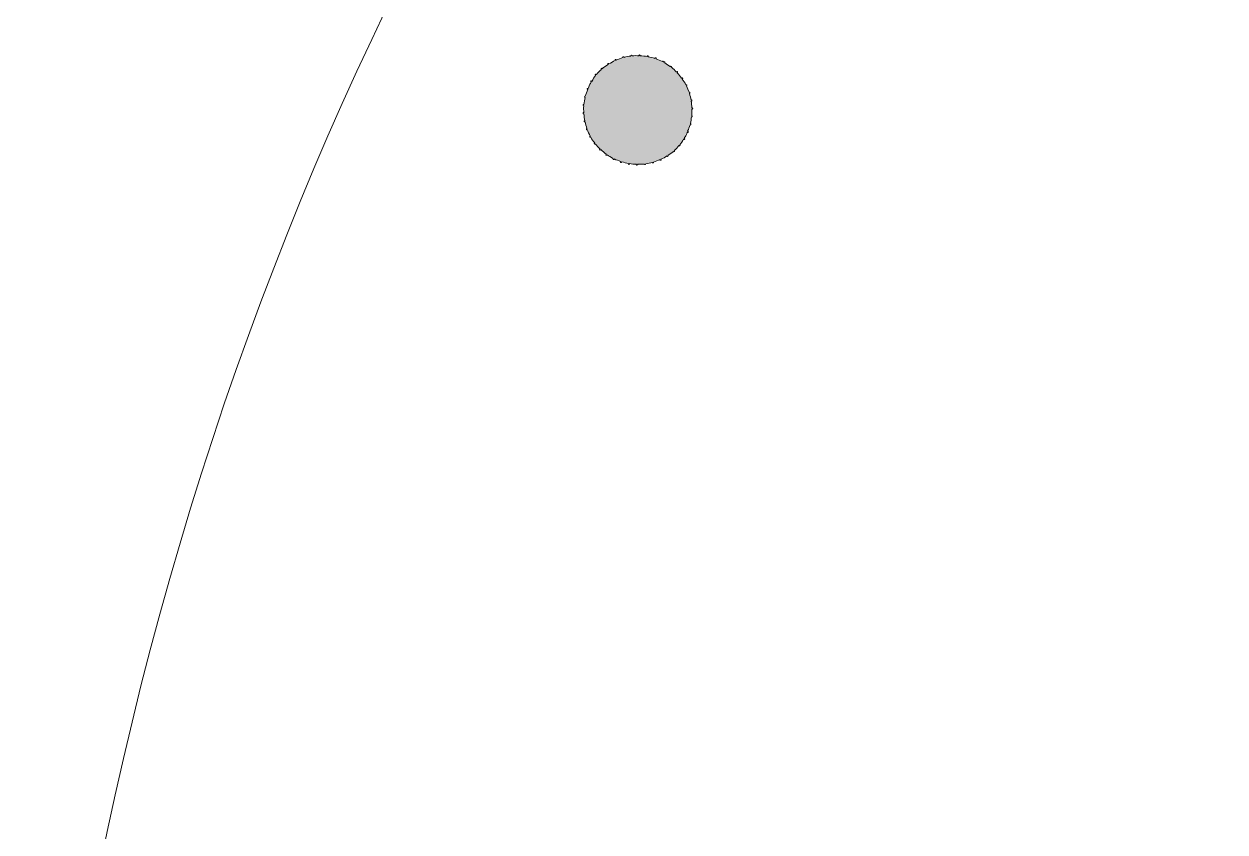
# Model space of a CAD drawing. Header units: millimetres. Extents: x -75 to 75, y -97 to 97.
# Drawn here: x -75.3 to -37.65, y 25.34 to 50.68 of the extents above; entities that cross this region are included whole.
import ezdxf

# ---------------------------------------------------------------- set-up
doc = ezdxf.new("R2010")
doc.units = ezdxf.units.MM
doc.header["$MEASUREMENT"] = 0
doc.layers.add('Layer 1', color=7, linetype='Continuous', lineweight=0)

# ---------------------------------------------------------------- blocks, each defined once
blk = doc.blocks.new('Block_1')
at = {"layer": 'Layer 1', "true_color": 0x000000, "transparency": 33554687}
h = blk.add_hatch(color=18, dxfattribs=at)
h.dxf.hatch_style = 2
edge = h.paths.add_edge_path()
edge.add_spline(control_points=[(-54.335, 48.035), (-54.335, 48.046), (-54.345, 48.056), (-54.357, 48.055), (-54.361, 48.055), (-54.36, 48.051), (-54.363, 48.049), (-54.366, 48.123), (-54.373, 48.195), (-54.385, 48.267), (-54.381, 48.266), (-54.381, 48.262), (-54.378, 48.262), (-54.366, 48.264), (-54.358, 48.274), (-54.36, 48.286), (-54.361, 48.298), (-54.372, 48.305), (-54.384, 48.303), (-54.388, 48.303), (-54.387, 48.297), (-54.39, 48.295), (-54.403, 48.366), (-54.416, 48.438), (-54.438, 48.507), (-54.437, 48.507), (-54.436, 48.505), (-54.435, 48.506), (-54.424, 48.509), (-54.418, 48.521), (-54.422, 48.532), (-54.426, 48.543), (-54.438, 48.549), (-54.449, 48.545), (-54.451, 48.544), (-54.45, 48.542), (-54.451, 48.54), (-54.474, 48.608), (-54.501, 48.675), (-54.532, 48.739), (-54.531, 48.74), (-54.531, 48.738), (-54.529, 48.738), (-54.519, 48.743), (-54.514, 48.756), (-54.519, 48.767), (-54.524, 48.777), (-54.537, 48.782), (-54.547, 48.777), (-54.547, 48.776), (-54.547, 48.776), (-54.547, 48.776), (-54.58, 48.84), (-54.623, 48.898), (-54.664, 48.957), (-54.662, 48.958), (-54.659, 48.954), (-54.657, 48.956), (-54.647, 48.962), (-54.645, 48.975), (-54.652, 48.985), (-54.659, 48.995), (-54.672, 48.997), (-54.682, 48.99), (-54.683, 48.989), (-54.681, 48.986), (-54.683, 48.985), (-54.725, 49.044), (-54.774, 49.099), (-54.825, 49.153), (-54.822, 49.154), (-54.818, 49.15), (-54.816, 49.153), (-54.807, 49.161), (-54.806, 49.174), (-54.814, 49.183), (-54.822, 49.192), (-54.835, 49.192), (-54.844, 49.184), (-54.847, 49.181), (-54.844, 49.177), (-54.844, 49.173), (-54.896, 49.226), (-54.947, 49.277), (-55.006, 49.324), (-55.005, 49.325), (-55.003, 49.323), (-55.002, 49.324), (-54.995, 49.333), (-54.997, 49.347), (-55.006, 49.354), (-55.016, 49.361), (-55.029, 49.359), (-55.036, 49.35), (-55.038, 49.348), (-55.034, 49.346), (-55.035, 49.343), (-55.092, 49.387), (-55.151, 49.429), (-55.215, 49.466), (-55.214, 49.467), (-55.213, 49.466), (-55.212, 49.467), (-55.206, 49.477), (-55.21, 49.49), (-55.22, 49.496), (-55.23, 49.502), (-55.243, 49.499), (-55.249, 49.489), (-55.243, 49.499), (-55.247, 49.512), (-55.258, 49.517), (-55.268, 49.522), (-55.281, 49.518), (-55.287, 49.507), (-55.287, 49.506), (-55.286, 49.506), (-55.286, 49.505), (-55.351, 49.538), (-55.419, 49.564), (-55.487, 49.589), (-55.485, 49.591), (-55.482, 49.589), (-55.481, 49.592), (-55.477, 49.602), (-55.483, 49.615), (-55.494, 49.619), (-55.505, 49.623), (-55.517, 49.617), (-55.521, 49.606), (-55.522, 49.605), (-55.52, 49.604), (-55.52, 49.603), (-55.591, 49.627), (-55.663, 49.642), (-55.735, 49.656), (-55.732, 49.658), (-55.727, 49.658), (-55.726, 49.662), (-55.723, 49.674), (-55.731, 49.685), (-55.743, 49.687), (-55.754, 49.688), (-55.766, 49.68), (-55.768, 49.669), (-55.769, 49.665), (-55.763, 49.664), (-55.762, 49.661), (-55.836, 49.674), (-55.909, 49.684), (-55.984, 49.687), (-55.983, 49.689), (-55.979, 49.689), (-55.979, 49.692), (-55.978, 49.703), (-55.988, 49.713), (-56, 49.714), (-56.011, 49.714), (-56.021, 49.705), (-56.022, 49.693), (-56.022, 49.69), (-56.017, 49.69), (-56.016, 49.687), (-56.089, 49.689), (-56.163, 49.693), (-56.235, 49.686), (-56.235, 49.686), (-56.235, 49.686), (-56.235, 49.686), (-56.236, 49.698), (-56.246, 49.706), (-56.258, 49.704), (-56.27, 49.702), (-56.279, 49.691), (-56.277, 49.68), (-56.277, 49.678), (-56.275, 49.679), (-56.275, 49.678), (-56.347, 49.669), (-56.419, 49.654), (-56.489, 49.635), (-56.489, 49.637), (-56.487, 49.637), (-56.487, 49.639), (-56.49, 49.65), (-56.502, 49.657), (-56.513, 49.654), (-56.525, 49.651), (-56.532, 49.639), (-56.529, 49.628), (-56.529, 49.628), (-56.528, 49.628), (-56.528, 49.628), (-56.599, 49.608), (-56.667, 49.578), (-56.735, 49.549), (-56.734, 49.552), (-56.73, 49.554), (-56.732, 49.557), (-56.736, 49.567), (-56.748, 49.572), (-56.759, 49.567), (-56.77, 49.562), (-56.775, 49.549), (-56.771, 49.538), (-56.77, 49.536), (-56.767, 49.538), (-56.765, 49.537), (-56.834, 49.506), (-56.899, 49.47), (-56.963, 49.43), (-56.963, 49.433), (-56.96, 49.435), (-56.961, 49.438), (-56.967, 49.448), (-56.981, 49.451), (-56.991, 49.445), (-57.001, 49.438), (-57.005, 49.426), (-56.999, 49.416), (-56.996, 49.412), (-56.992, 49.415), (-56.989, 49.413), (-57.052, 49.372), (-57.115, 49.331), (-57.173, 49.281), (-57.173, 49.283), (-57.171, 49.285), (-57.172, 49.287), (-57.18, 49.296), (-57.193, 49.297), (-57.202, 49.288), (-57.211, 49.28), (-57.212, 49.267), (-57.205, 49.258), (-57.202, 49.256), (-57.199, 49.259), (-57.196, 49.258), (-57.252, 49.208), (-57.306, 49.155), (-57.355, 49.097), (-57.356, 49.099), (-57.353, 49.102), (-57.355, 49.104), (-57.364, 49.112), (-57.378, 49.111), (-57.386, 49.102), (-57.393, 49.093), (-57.392, 49.079), (-57.383, 49.072), (-57.382, 49.071), (-57.381, 49.073), (-57.38, 49.072), (-57.426, 49.015), (-57.462, 48.948), (-57.501, 48.883), (-57.503, 48.887), (-57.501, 48.892), (-57.504, 48.894), (-57.514, 48.9), (-57.527, 48.897), (-57.533, 48.886), (-57.539, 48.876), (-57.535, 48.862), (-57.525, 48.856), (-57.522, 48.855), (-57.52, 48.859), (-57.517, 48.858), (-57.535, 48.828), (-57.557, 48.803), (-57.573, 48.772), (-57.592, 48.733), (-57.601, 48.694), (-57.617, 48.655), (-57.619, 48.657), (-57.617, 48.662), (-57.62, 48.663), (-57.631, 48.667), (-57.644, 48.662), (-57.649, 48.651), (-57.654, 48.64), (-57.649, 48.628), (-57.638, 48.623), (-57.634, 48.622), (-57.632, 48.627), (-57.628, 48.627), (-57.656, 48.557), (-57.685, 48.488), (-57.703, 48.416), (-57.704, 48.416), (-57.703, 48.417), (-57.704, 48.418), (-57.715, 48.42), (-57.726, 48.413), (-57.729, 48.401), (-57.732, 48.39), (-57.725, 48.378), (-57.713, 48.375), (-57.711, 48.375), (-57.711, 48.378), (-57.709, 48.378), (-57.726, 48.305), (-57.739, 48.233), (-57.746, 48.16), (-57.748, 48.16), (-57.747, 48.162), (-57.749, 48.163), (-57.76, 48.164), (-57.771, 48.155), (-57.772, 48.143), (-57.774, 48.131), (-57.765, 48.121), (-57.754, 48.12), (-57.753, 48.12), (-57.753, 48.12), (-57.753, 48.12), (-57.759, 48.046), (-57.754, 47.972), (-57.75, 47.899), (-57.753, 47.9), (-57.753, 47.905), (-57.757, 47.904), (-57.768, 47.904), (-57.777, 47.894), (-57.776, 47.881), (-57.775, 47.87), (-57.765, 47.861), (-57.754, 47.861), (-57.751, 47.862), (-57.751, 47.865), (-57.749, 47.867), (-57.744, 47.791), (-57.733, 47.718), (-57.719, 47.644), (-57.722, 47.645), (-57.722, 47.65), (-57.726, 47.649), (-57.737, 47.646), (-57.745, 47.635), (-57.743, 47.623), (-57.741, 47.611), (-57.73, 47.604), (-57.718, 47.607), (-57.714, 47.608), (-57.715, 47.613), (-57.712, 47.616), (-57.696, 47.543), (-57.679, 47.47), (-57.654, 47.4), (-57.656, 47.4), (-57.656, 47.402), (-57.658, 47.402), (-57.669, 47.398), (-57.674, 47.385), (-57.67, 47.374), (-57.666, 47.363), (-57.654, 47.357), (-57.643, 47.362), (-57.64, 47.363), (-57.642, 47.366), (-57.64, 47.368), (-57.614, 47.299), (-57.587, 47.232), (-57.553, 47.167), (-57.553, 47.167), (-57.554, 47.168), (-57.555, 47.168), (-57.565, 47.162), (-57.569, 47.149), (-57.564, 47.138), (-57.558, 47.128), (-57.544, 47.125), (-57.534, 47.131), (-57.534, 47.131), (-57.534, 47.132), (-57.534, 47.132), (-57.498, 47.069), (-57.454, 47.011), (-57.41, 46.953), (-57.412, 46.952), (-57.415, 46.955), (-57.417, 46.954), (-57.426, 46.947), (-57.428, 46.933), (-57.421, 46.924), (-57.413, 46.914), (-57.4, 46.913), (-57.391, 46.92), (-57.389, 46.921), (-57.391, 46.923), (-57.39, 46.924), (-57.345, 46.867), (-57.293, 46.814), (-57.239, 46.762), (-57.243, 46.761), (-57.247, 46.765), (-57.25, 46.762), (-57.258, 46.754), (-57.258, 46.739), (-57.249, 46.732), (-57.24, 46.724), (-57.227, 46.725), (-57.219, 46.733), (-57.216, 46.736), (-57.22, 46.739), (-57.219, 46.743), (-57.165, 46.693), (-57.11, 46.644), (-57.049, 46.601), (-57.051, 46.6), (-57.053, 46.602), (-57.054, 46.6), (-57.061, 46.591), (-57.059, 46.577), (-57.049, 46.571), (-57.039, 46.564), (-57.026, 46.566), (-57.019, 46.576), (-57.018, 46.578), (-57.021, 46.58), (-57.021, 46.583), (-56.961, 46.542), (-56.902, 46.501), (-56.836, 46.468), (-56.836, 46.467), (-56.837, 46.468), (-56.837, 46.467), (-56.843, 46.457), (-56.839, 46.444), (-56.829, 46.438), (-56.818, 46.433), (-56.805, 46.438), (-56.8, 46.448), (-56.799, 46.449), (-56.8, 46.449), (-56.8, 46.45), (-56.733, 46.418), (-56.664, 46.396), (-56.596, 46.373), (-56.598, 46.371), (-56.602, 46.372), (-56.603, 46.369), (-56.607, 46.358), (-56.601, 46.346), (-56.589, 46.343), (-56.578, 46.339), (-56.566, 46.345), (-56.563, 46.356), (-56.562, 46.359), (-56.565, 46.36), (-56.565, 46.362), (-56.493, 46.339), (-56.421, 46.324), (-56.348, 46.311), (-56.351, 46.308), (-56.356, 46.31), (-56.357, 46.305), (-56.359, 46.294), (-56.351, 46.283), (-56.34, 46.28), (-56.328, 46.277), (-56.317, 46.287), (-56.315, 46.298), (-56.315, 46.302), (-56.32, 46.303), (-56.322, 46.307), (-56.248, 46.295), (-56.175, 46.285), (-56.101, 46.283), (-56.102, 46.281), (-56.105, 46.282), (-56.105, 46.28), (-56.105, 46.268), (-56.096, 46.259), (-56.084, 46.258), (-56.072, 46.258), (-56.062, 46.268), (-56.062, 46.279), (-56.062, 46.282), (-56.066, 46.282), (-56.067, 46.284), (-55.994, 46.283), (-55.922, 46.282), (-55.851, 46.29), (-55.851, 46.29), (-55.851, 46.29), (-55.851, 46.29), (-55.85, 46.278), (-55.839, 46.269), (-55.827, 46.271), (-55.816, 46.273), (-55.808, 46.284), (-55.809, 46.296), (-55.809, 46.296), (-55.81, 46.296), (-55.81, 46.296), (-55.739, 46.306), (-55.67, 46.324), (-55.601, 46.343), (-55.601, 46.341), (-55.604, 46.341), (-55.603, 46.339), (-55.6, 46.327), (-55.588, 46.321), (-55.577, 46.324), (-55.566, 46.327), (-55.559, 46.339), (-55.563, 46.35), (-55.563, 46.351), (-55.565, 46.35), (-55.565, 46.351), (-55.495, 46.372), (-55.428, 46.4), (-55.361, 46.43), (-55.362, 46.426), (-55.366, 46.424), (-55.365, 46.42), (-55.36, 46.409), (-55.348, 46.405), (-55.337, 46.41), (-55.326, 46.415), (-55.322, 46.428), (-55.327, 46.438), (-55.329, 46.441), (-55.332, 46.439), (-55.335, 46.441), (-55.268, 46.472), (-55.204, 46.505), (-55.142, 46.545), (-55.142, 46.542), (-55.145, 46.54), (-55.144, 46.538), (-55.137, 46.529), (-55.124, 46.526), (-55.114, 46.532), (-55.104, 46.538), (-55.101, 46.551), (-55.108, 46.56), (-55.11, 46.563), (-55.114, 46.561), (-55.117, 46.562), (-55.057, 46.602), (-54.996, 46.639), (-54.941, 46.686), (-54.941, 46.686), (-54.942, 46.686), (-54.941, 46.685), (-54.934, 46.676), (-54.92, 46.676), (-54.912, 46.684), (-54.904, 46.692), (-54.903, 46.705), (-54.911, 46.714), (-54.912, 46.715), (-54.914, 46.713), (-54.915, 46.714), (-54.862, 46.761), (-54.813, 46.813), (-54.767, 46.867), (-54.765, 46.866), (-54.767, 46.864), (-54.766, 46.863), (-54.757, 46.855), (-54.744, 46.856), (-54.736, 46.865), (-54.728, 46.873), (-54.73, 46.886), (-54.739, 46.894), (-54.739, 46.894), (-54.74, 46.893), (-54.741, 46.894), (-54.696, 46.949), (-54.659, 47.011), (-54.621, 47.073), (-54.619, 47.07), (-54.621, 47.065), (-54.618, 47.063), (-54.608, 47.056), (-54.595, 47.059), (-54.59, 47.07), (-54.584, 47.08), (-54.587, 47.093), (-54.597, 47.099), (-54.6, 47.101), (-54.603, 47.097), (-54.606, 47.097), (-54.585, 47.132), (-54.56, 47.162), (-54.541, 47.198), (-54.526, 47.228), (-54.519, 47.26), (-54.506, 47.29), (-54.504, 47.288), (-54.506, 47.285), (-54.504, 47.284), (-54.493, 47.28), (-54.481, 47.284), (-54.476, 47.295), (-54.471, 47.306), (-54.476, 47.318), (-54.487, 47.323), (-54.49, 47.324), (-54.492, 47.32), (-54.495, 47.32), (-54.467, 47.387), (-54.437, 47.453), (-54.418, 47.522), (-54.408, 47.52), (-54.398, 47.525), (-54.396, 47.535), (-54.394, 47.546), (-54.401, 47.557), (-54.411, 47.56), (-54.394, 47.629), (-54.383, 47.698), (-54.374, 47.767), (-54.374, 47.767), (-54.374, 47.766), (-54.373, 47.766), (-54.361, 47.764), (-54.351, 47.772), (-54.349, 47.783), (-54.347, 47.795), (-54.355, 47.805), (-54.367, 47.807), (-54.367, 47.807), (-54.367, 47.807), (-54.367, 47.807), (-54.36, 47.878), (-54.361, 47.949), (-54.363, 48.021), (-54.359, 48.019), (-54.359, 48.014), (-54.355, 48.014), (-54.343, 48.014), (-54.334, 48.023), (-54.335, 48.035)], knot_values=[0, 0, 0, 0, 1, 1, 1, 2, 2, 2, 3, 3, 3, 4, 4, 4, 5, 5, 5, 6, 6, 6, 7, 7, 7, 8, 8, 8, 9, 9, 9, 10, 10, 10, 11, 11, 11, 12, 12, 12, 13, 13, 13, 14, 14, 14, 15, 15, 15, 16, 16, 16, 17, 17, 17, 18, 18, 18, 19, 19, 19, 20, 20, 20, 21, 21, 21, 22, 22, 22, 23, 23, 23, 24, 24, 24, 25, 25, 25, 26, 26, 26, 27, 27, 27, 28, 28, 28, 29, 29, 29, 30, 30, 30, 31, 31, 31, 32, 32, 32, 33, 33, 33, 34, 34, 34, 35, 35, 35, 36, 36, 36, 37, 37, 37, 38, 38, 38, 39, 39, 39, 40, 40, 40, 41, 41, 41, 42, 42, 42, 43, 43, 43, 44, 44, 44, 45, 45, 45, 46, 46, 46, 47, 47, 47, 48, 48, 48, 49, 49, 49, 50, 50, 50, 51, 51, 51, 52, 52, 52, 53, 53, 53, 54, 54, 54, 55, 55, 55, 56, 56, 56, 57, 57, 57, 58, 58, 58, 59, 59, 59, 60, 60, 60, 61, 61, 61, 62, 62, 62, 63, 63, 63, 64, 64, 64, 65, 65, 65, 66, 66, 66, 67, 67, 67, 68, 68, 68, 69, 69, 69, 70, 70, 70, 71, 71, 71, 72, 72, 72, 73, 73, 73, 74, 74, 74, 75, 75, 75, 76, 76, 76, 77, 77, 77, 78, 78, 78, 79, 79, 79, 80, 80, 80, 81, 81, 81, 82, 82, 82, 83, 83, 83, 84, 84, 84, 85, 85, 85, 86, 86, 86, 87, 87, 87, 88, 88, 88, 89, 89, 89, 90, 90, 90, 91, 91, 91, 92, 92, 92, 93, 93, 93, 94, 94, 94, 95, 95, 95, 96, 96, 96, 97, 97, 97, 98, 98, 98, 99, 99, 99, 100, 100, 100, 101, 101, 101, 102, 102, 102, 103, 103, 103, 104, 104, 104, 105, 105, 105, 106, 106, 106, 107, 107, 107, 108, 108, 108, 109, 109, 109, 110, 110, 110, 111, 111, 111, 112, 112, 112, 113, 113, 113, 114, 114, 114, 115, 115, 115, 116, 116, 116, 117, 117, 117, 118, 118, 118, 119, 119, 119, 120, 120, 120, 121, 121, 121, 122, 122, 122, 123, 123, 123, 124, 124, 124, 125, 125, 125, 126, 126, 126, 127, 127, 127, 128, 128, 128, 129, 129, 129, 130, 130, 130, 131, 131, 131, 132, 132, 132, 133, 133, 133, 134, 134, 134, 135, 135, 135, 136, 136, 136, 137, 137, 137, 138, 138, 138, 139, 139, 139, 140, 140, 140, 141, 141, 141, 142, 142, 142, 143, 143, 143, 144, 144, 144, 145, 145, 145, 146, 146, 146, 147, 147, 147, 148, 148, 148, 149, 149, 149, 150, 150, 150, 151, 151, 151, 152, 152, 152, 153, 153, 153, 154, 154, 154, 155, 155, 155, 156, 156, 156, 157, 157, 157, 158, 158, 158, 159, 159, 159, 160, 160, 160, 161, 161, 161, 162, 162, 162, 163, 163, 163, 164, 164, 164, 165, 165, 165, 166, 166, 166, 167, 167, 167, 168, 168, 168, 169, 169, 169, 170, 170, 170, 171, 171, 171, 172, 172, 172, 173, 173, 173, 174, 174, 174, 175, 175, 175, 176, 176, 176, 177, 177, 177, 178, 178, 178, 179, 179, 179, 180, 180, 180, 181, 181, 181, 182, 182, 182, 183, 183, 183, 184, 184, 184, 185, 185, 185, 186, 186, 186, 187, 187, 187, 188, 188, 188, 189, 189, 189, 190, 190, 190, 191, 191, 191, 192, 192, 192, 193, 193, 193, 194, 194, 194, 195, 195, 195, 196, 196, 196, 197, 197, 197, 198, 198, 198, 199, 199, 199, 200, 200, 200, 201, 201, 201, 202, 202, 202, 203, 203, 203, 204, 204, 204, 205, 205, 205, 206, 206, 206, 207, 207, 207, 208, 208, 208, 209, 209, 209, 210, 210, 210, 211, 211, 211, 212, 212, 212, 212], degree=3, periodic=0)
at = {"layer": 'Layer 1'}
blk.add_open_spline([(-54.335, 48.035), (-54.335, 48.046), (-54.345, 48.056), (-54.357, 48.055), (-54.361, 48.055), (-54.36, 48.051), (-54.363, 48.049), (-54.366, 48.123), (-54.373, 48.195), (-54.385, 48.267), (-54.381, 48.266), (-54.381, 48.262), (-54.378, 48.262), (-54.366, 48.264), (-54.358, 48.274), (-54.36, 48.286), (-54.361, 48.298), (-54.372, 48.305), (-54.384, 48.303), (-54.388, 48.303), (-54.387, 48.297), (-54.39, 48.295), (-54.403, 48.366), (-54.416, 48.438), (-54.438, 48.507), (-54.437, 48.507), (-54.436, 48.505), (-54.435, 48.506), (-54.424, 48.509), (-54.418, 48.521), (-54.422, 48.532), (-54.426, 48.543), (-54.438, 48.549), (-54.449, 48.545), (-54.451, 48.544), (-54.45, 48.542), (-54.451, 48.54), (-54.474, 48.608), (-54.501, 48.675), (-54.532, 48.739), (-54.531, 48.74), (-54.531, 48.738), (-54.529, 48.738), (-54.519, 48.743), (-54.514, 48.756), (-54.519, 48.767), (-54.524, 48.777), (-54.537, 48.782), (-54.547, 48.777), (-54.547, 48.776), (-54.547, 48.776), (-54.547, 48.776), (-54.58, 48.84), (-54.623, 48.898), (-54.664, 48.957), (-54.662, 48.958), (-54.659, 48.954), (-54.657, 48.956), (-54.647, 48.962), (-54.645, 48.975), (-54.652, 48.985), (-54.659, 48.995), (-54.672, 48.997), (-54.682, 48.99), (-54.683, 48.989), (-54.681, 48.986), (-54.683, 48.985), (-54.725, 49.044), (-54.774, 49.099), (-54.825, 49.153), (-54.822, 49.154), (-54.818, 49.15), (-54.816, 49.153), (-54.807, 49.161), (-54.806, 49.174), (-54.814, 49.183), (-54.822, 49.192), (-54.835, 49.192), (-54.844, 49.184), (-54.847, 49.181), (-54.844, 49.177), (-54.844, 49.173), (-54.896, 49.226), (-54.947, 49.277), (-55.006, 49.324), (-55.005, 49.325), (-55.003, 49.323), (-55.002, 49.324), (-54.995, 49.333), (-54.997, 49.347), (-55.006, 49.354), (-55.016, 49.361), (-55.029, 49.359), (-55.036, 49.35), (-55.038, 49.348), (-55.034, 49.346), (-55.035, 49.343), (-55.092, 49.387), (-55.151, 49.429), (-55.215, 49.466), (-55.214, 49.467), (-55.213, 49.466), (-55.212, 49.467), (-55.206, 49.477), (-55.21, 49.49), (-55.22, 49.496), (-55.23, 49.502), (-55.243, 49.499), (-55.249, 49.489), (-55.243, 49.499), (-55.247, 49.512), (-55.258, 49.517), (-55.268, 49.522), (-55.281, 49.518), (-55.287, 49.507), (-55.287, 49.506), (-55.286, 49.506), (-55.286, 49.505), (-55.351, 49.538), (-55.419, 49.564), (-55.487, 49.589), (-55.485, 49.591), (-55.482, 49.589), (-55.481, 49.592), (-55.477, 49.602), (-55.483, 49.615), (-55.494, 49.619), (-55.505, 49.623), (-55.517, 49.617), (-55.521, 49.606), (-55.522, 49.605), (-55.52, 49.604), (-55.52, 49.603), (-55.591, 49.627), (-55.663, 49.642), (-55.735, 49.656), (-55.732, 49.658), (-55.727, 49.658), (-55.726, 49.662), (-55.723, 49.674), (-55.731, 49.685), (-55.743, 49.687), (-55.754, 49.688), (-55.766, 49.68), (-55.768, 49.669), (-55.769, 49.665), (-55.763, 49.664), (-55.762, 49.661), (-55.836, 49.674), (-55.909, 49.684), (-55.984, 49.687), (-55.983, 49.689), (-55.979, 49.689), (-55.979, 49.692), (-55.978, 49.703), (-55.988, 49.713), (-56, 49.714), (-56.011, 49.714), (-56.021, 49.705), (-56.022, 49.693), (-56.022, 49.69), (-56.017, 49.69), (-56.016, 49.687), (-56.089, 49.689), (-56.163, 49.693), (-56.235, 49.686), (-56.235, 49.686), (-56.235, 49.686), (-56.235, 49.686), (-56.236, 49.698), (-56.246, 49.706), (-56.258, 49.704), (-56.27, 49.702), (-56.279, 49.691), (-56.277, 49.68), (-56.277, 49.678), (-56.275, 49.679), (-56.275, 49.678), (-56.347, 49.669), (-56.419, 49.654), (-56.489, 49.635), (-56.489, 49.637), (-56.487, 49.637), (-56.487, 49.639), (-56.49, 49.65), (-56.502, 49.657), (-56.513, 49.654), (-56.525, 49.651), (-56.532, 49.639), (-56.529, 49.628), (-56.529, 49.628), (-56.528, 49.628), (-56.528, 49.628), (-56.599, 49.608), (-56.667, 49.578), (-56.735, 49.549), (-56.734, 49.552), (-56.73, 49.554), (-56.732, 49.557), (-56.736, 49.567), (-56.748, 49.572), (-56.759, 49.567), (-56.77, 49.562), (-56.775, 49.549), (-56.771, 49.538), (-56.77, 49.536), (-56.767, 49.538), (-56.765, 49.537), (-56.834, 49.506), (-56.899, 49.47), (-56.963, 49.43), (-56.963, 49.433), (-56.96, 49.435), (-56.961, 49.438), (-56.967, 49.448), (-56.981, 49.451), (-56.991, 49.445), (-57.001, 49.438), (-57.005, 49.426), (-56.999, 49.416), (-56.996, 49.412), (-56.992, 49.415), (-56.989, 49.413), (-57.052, 49.372), (-57.115, 49.331), (-57.173, 49.281), (-57.173, 49.283), (-57.171, 49.285), (-57.172, 49.287), (-57.18, 49.296), (-57.193, 49.297), (-57.202, 49.288), (-57.211, 49.28), (-57.212, 49.267), (-57.205, 49.258), (-57.202, 49.256), (-57.199, 49.259), (-57.196, 49.258), (-57.252, 49.208), (-57.306, 49.155), (-57.355, 49.097), (-57.356, 49.099), (-57.353, 49.102), (-57.355, 49.104), (-57.364, 49.112), (-57.378, 49.111), (-57.386, 49.102), (-57.393, 49.093), (-57.392, 49.079), (-57.383, 49.072), (-57.382, 49.071), (-57.381, 49.073), (-57.38, 49.072), (-57.426, 49.015), (-57.462, 48.948), (-57.501, 48.883), (-57.503, 48.887), (-57.501, 48.892), (-57.504, 48.894), (-57.514, 48.9), (-57.527, 48.897), (-57.533, 48.886), (-57.539, 48.876), (-57.535, 48.862), (-57.525, 48.856), (-57.522, 48.855), (-57.52, 48.859), (-57.517, 48.858), (-57.535, 48.828), (-57.557, 48.803), (-57.573, 48.772), (-57.592, 48.733), (-57.601, 48.694), (-57.617, 48.655), (-57.619, 48.657), (-57.617, 48.662), (-57.62, 48.663), (-57.631, 48.667), (-57.644, 48.662), (-57.649, 48.651), (-57.654, 48.64), (-57.649, 48.628), (-57.638, 48.623), (-57.634, 48.622), (-57.632, 48.627), (-57.628, 48.627), (-57.656, 48.557), (-57.685, 48.488), (-57.703, 48.416), (-57.704, 48.416), (-57.703, 48.417), (-57.704, 48.418), (-57.715, 48.42), (-57.726, 48.413), (-57.729, 48.401), (-57.732, 48.39), (-57.725, 48.378), (-57.713, 48.375), (-57.711, 48.375), (-57.711, 48.378), (-57.709, 48.378), (-57.726, 48.305), (-57.739, 48.233), (-57.746, 48.16), (-57.748, 48.16), (-57.747, 48.162), (-57.749, 48.163), (-57.76, 48.164), (-57.771, 48.155), (-57.772, 48.143), (-57.774, 48.131), (-57.765, 48.121), (-57.754, 48.12), (-57.753, 48.12), (-57.753, 48.12), (-57.753, 48.12), (-57.759, 48.046), (-57.754, 47.972), (-57.75, 47.899), (-57.753, 47.9), (-57.753, 47.905), (-57.757, 47.904), (-57.768, 47.904), (-57.777, 47.894), (-57.776, 47.881), (-57.775, 47.87), (-57.765, 47.861), (-57.754, 47.861), (-57.751, 47.862), (-57.751, 47.865), (-57.749, 47.867), (-57.744, 47.791), (-57.733, 47.718), (-57.719, 47.644), (-57.722, 47.645), (-57.722, 47.65), (-57.726, 47.649), (-57.737, 47.646), (-57.745, 47.635), (-57.743, 47.623), (-57.741, 47.611), (-57.73, 47.604), (-57.718, 47.607), (-57.714, 47.608), (-57.715, 47.613), (-57.712, 47.616), (-57.696, 47.543), (-57.679, 47.47), (-57.654, 47.4), (-57.656, 47.4), (-57.656, 47.402), (-57.658, 47.402), (-57.669, 47.398), (-57.674, 47.385), (-57.67, 47.374), (-57.666, 47.363), (-57.654, 47.357), (-57.643, 47.362), (-57.64, 47.363), (-57.642, 47.366), (-57.64, 47.368), (-57.614, 47.299), (-57.587, 47.232), (-57.553, 47.167), (-57.553, 47.167), (-57.554, 47.168), (-57.555, 47.168), (-57.565, 47.162), (-57.569, 47.149), (-57.564, 47.138), (-57.558, 47.128), (-57.544, 47.125), (-57.534, 47.131), (-57.534, 47.131), (-57.534, 47.132), (-57.534, 47.132), (-57.498, 47.069), (-57.454, 47.011), (-57.41, 46.953), (-57.412, 46.952), (-57.415, 46.955), (-57.417, 46.954), (-57.426, 46.947), (-57.428, 46.933), (-57.421, 46.924), (-57.413, 46.914), (-57.4, 46.913), (-57.391, 46.92), (-57.389, 46.921), (-57.391, 46.923), (-57.39, 46.924), (-57.345, 46.867), (-57.293, 46.814), (-57.239, 46.762), (-57.243, 46.761), (-57.247, 46.765), (-57.25, 46.762), (-57.258, 46.754), (-57.258, 46.739), (-57.249, 46.732), (-57.24, 46.724), (-57.227, 46.725), (-57.219, 46.733), (-57.216, 46.736), (-57.22, 46.739), (-57.219, 46.743), (-57.165, 46.693), (-57.11, 46.644), (-57.049, 46.601), (-57.051, 46.6), (-57.053, 46.602), (-57.054, 46.6), (-57.061, 46.591), (-57.059, 46.577), (-57.049, 46.571), (-57.039, 46.564), (-57.026, 46.566), (-57.019, 46.576), (-57.018, 46.578), (-57.021, 46.58), (-57.021, 46.583), (-56.961, 46.542), (-56.902, 46.501), (-56.836, 46.468), (-56.836, 46.467), (-56.837, 46.468), (-56.837, 46.467), (-56.843, 46.457), (-56.839, 46.444), (-56.829, 46.438), (-56.818, 46.433), (-56.805, 46.438), (-56.8, 46.448), (-56.799, 46.449), (-56.8, 46.449), (-56.8, 46.45), (-56.733, 46.418), (-56.664, 46.396), (-56.596, 46.373), (-56.598, 46.371), (-56.602, 46.372), (-56.603, 46.369), (-56.607, 46.358), (-56.601, 46.346), (-56.589, 46.343), (-56.578, 46.339), (-56.566, 46.345), (-56.563, 46.356), (-56.562, 46.359), (-56.565, 46.36), (-56.565, 46.362), (-56.493, 46.339), (-56.421, 46.324), (-56.348, 46.311), (-56.351, 46.308), (-56.356, 46.31), (-56.357, 46.305), (-56.359, 46.294), (-56.351, 46.283), (-56.34, 46.28), (-56.328, 46.277), (-56.317, 46.287), (-56.315, 46.298), (-56.315, 46.302), (-56.32, 46.303), (-56.322, 46.307), (-56.248, 46.295), (-56.175, 46.285), (-56.101, 46.283), (-56.102, 46.281), (-56.105, 46.282), (-56.105, 46.28), (-56.105, 46.268), (-56.096, 46.259), (-56.084, 46.258), (-56.072, 46.258), (-56.062, 46.268), (-56.062, 46.279), (-56.062, 46.282), (-56.066, 46.282), (-56.067, 46.284), (-55.994, 46.283), (-55.922, 46.282), (-55.851, 46.29), (-55.851, 46.29), (-55.851, 46.29), (-55.851, 46.29), (-55.85, 46.278), (-55.839, 46.269), (-55.827, 46.271), (-55.816, 46.273), (-55.808, 46.284), (-55.809, 46.296), (-55.809, 46.296), (-55.81, 46.296), (-55.81, 46.296), (-55.739, 46.306), (-55.67, 46.324), (-55.601, 46.343), (-55.601, 46.341), (-55.604, 46.341), (-55.603, 46.339), (-55.6, 46.327), (-55.588, 46.321), (-55.577, 46.324), (-55.566, 46.327), (-55.559, 46.339), (-55.563, 46.35), (-55.563, 46.351), (-55.565, 46.35), (-55.565, 46.351), (-55.495, 46.372), (-55.428, 46.4), (-55.361, 46.43), (-55.362, 46.426), (-55.366, 46.424), (-55.365, 46.42), (-55.36, 46.409), (-55.348, 46.405), (-55.337, 46.41), (-55.326, 46.415), (-55.322, 46.428), (-55.327, 46.438), (-55.329, 46.441), (-55.332, 46.439), (-55.335, 46.441), (-55.268, 46.472), (-55.204, 46.505), (-55.142, 46.545), (-55.142, 46.542), (-55.145, 46.54), (-55.144, 46.538), (-55.137, 46.529), (-55.124, 46.526), (-55.114, 46.532), (-55.104, 46.538), (-55.101, 46.551), (-55.108, 46.56), (-55.11, 46.563), (-55.114, 46.561), (-55.117, 46.562), (-55.057, 46.602), (-54.996, 46.639), (-54.941, 46.686), (-54.941, 46.686), (-54.942, 46.686), (-54.941, 46.685), (-54.934, 46.676), (-54.92, 46.676), (-54.912, 46.684), (-54.904, 46.692), (-54.903, 46.705), (-54.911, 46.714), (-54.912, 46.715), (-54.914, 46.713), (-54.915, 46.714), (-54.862, 46.761), (-54.813, 46.813), (-54.767, 46.867), (-54.765, 46.866), (-54.767, 46.864), (-54.766, 46.863), (-54.757, 46.855), (-54.744, 46.856), (-54.736, 46.865), (-54.728, 46.873), (-54.73, 46.886), (-54.739, 46.894), (-54.739, 46.894), (-54.74, 46.893), (-54.741, 46.894), (-54.696, 46.949), (-54.659, 47.011), (-54.621, 47.073), (-54.619, 47.07), (-54.621, 47.065), (-54.618, 47.063), (-54.608, 47.056), (-54.595, 47.059), (-54.59, 47.07), (-54.584, 47.08), (-54.587, 47.093), (-54.597, 47.099), (-54.6, 47.101), (-54.603, 47.097), (-54.606, 47.097), (-54.585, 47.132), (-54.56, 47.162), (-54.541, 47.198), (-54.526, 47.228), (-54.519, 47.26), (-54.506, 47.29), (-54.504, 47.288), (-54.506, 47.285), (-54.504, 47.284), (-54.493, 47.28), (-54.481, 47.284), (-54.476, 47.295), (-54.471, 47.306), (-54.476, 47.318), (-54.487, 47.323), (-54.49, 47.324), (-54.492, 47.32), (-54.495, 47.32), (-54.467, 47.387), (-54.437, 47.453), (-54.418, 47.522), (-54.408, 47.52), (-54.398, 47.525), (-54.396, 47.535), (-54.394, 47.546), (-54.401, 47.557), (-54.411, 47.56), (-54.394, 47.629), (-54.383, 47.698), (-54.374, 47.767), (-54.374, 47.767), (-54.374, 47.766), (-54.373, 47.766), (-54.361, 47.764), (-54.351, 47.772), (-54.349, 47.783), (-54.347, 47.795), (-54.355, 47.805), (-54.367, 47.807), (-54.367, 47.807), (-54.367, 47.807), (-54.367, 47.807), (-54.36, 47.878), (-54.361, 47.949), (-54.363, 48.021), (-54.359, 48.019), (-54.359, 48.014), (-54.355, 48.014), (-54.343, 48.014), (-54.334, 48.023), (-54.335, 48.035)], degree=3, knots=[0, 0, 0, 0, 1, 1, 1, 2, 2, 2, 3, 3, 3, 4, 4, 4, 5, 5, 5, 6, 6, 6, 7, 7, 7, 8, 8, 8, 9, 9, 9, 10, 10, 10, 11, 11, 11, 12, 12, 12, 13, 13, 13, 14, 14, 14, 15, 15, 15, 16, 16, 16, 17, 17, 17, 18, 18, 18, 19, 19, 19, 20, 20, 20, 21, 21, 21, 22, 22, 22, 23, 23, 23, 24, 24, 24, 25, 25, 25, 26, 26, 26, 27, 27, 27, 28, 28, 28, 29, 29, 29, 30, 30, 30, 31, 31, 31, 32, 32, 32, 33, 33, 33, 34, 34, 34, 35, 35, 35, 36, 36, 36, 37, 37, 37, 38, 38, 38, 39, 39, 39, 40, 40, 40, 41, 41, 41, 42, 42, 42, 43, 43, 43, 44, 44, 44, 45, 45, 45, 46, 46, 46, 47, 47, 47, 48, 48, 48, 49, 49, 49, 50, 50, 50, 51, 51, 51, 52, 52, 52, 53, 53, 53, 54, 54, 54, 55, 55, 55, 56, 56, 56, 57, 57, 57, 58, 58, 58, 59, 59, 59, 60, 60, 60, 61, 61, 61, 62, 62, 62, 63, 63, 63, 64, 64, 64, 65, 65, 65, 66, 66, 66, 67, 67, 67, 68, 68, 68, 69, 69, 69, 70, 70, 70, 71, 71, 71, 72, 72, 72, 73, 73, 73, 74, 74, 74, 75, 75, 75, 76, 76, 76, 77, 77, 77, 78, 78, 78, 79, 79, 79, 80, 80, 80, 81, 81, 81, 82, 82, 82, 83, 83, 83, 84, 84, 84, 85, 85, 85, 86, 86, 86, 87, 87, 87, 88, 88, 88, 89, 89, 89, 90, 90, 90, 91, 91, 91, 92, 92, 92, 93, 93, 93, 94, 94, 94, 95, 95, 95, 96, 96, 96, 97, 97, 97, 98, 98, 98, 99, 99, 99, 100, 100, 100, 101, 101, 101, 102, 102, 102, 103, 103, 103, 104, 104, 104, 105, 105, 105, 106, 106, 106, 107, 107, 107, 108, 108, 108, 109, 109, 109, 110, 110, 110, 111, 111, 111, 112, 112, 112, 113, 113, 113, 114, 114, 114, 115, 115, 115, 116, 116, 116, 117, 117, 117, 118, 118, 118, 119, 119, 119, 120, 120, 120, 121, 121, 121, 122, 122, 122, 123, 123, 123, 124, 124, 124, 125, 125, 125, 126, 126, 126, 127, 127, 127, 128, 128, 128, 129, 129, 129, 130, 130, 130, 131, 131, 131, 132, 132, 132, 133, 133, 133, 134, 134, 134, 135, 135, 135, 136, 136, 136, 137, 137, 137, 138, 138, 138, 139, 139, 139, 140, 140, 140, 141, 141, 141, 142, 142, 142, 143, 143, 143, 144, 144, 144, 145, 145, 145, 146, 146, 146, 147, 147, 147, 148, 148, 148, 149, 149, 149, 150, 150, 150, 151, 151, 151, 152, 152, 152, 153, 153, 153, 154, 154, 154, 155, 155, 155, 156, 156, 156, 157, 157, 157, 158, 158, 158, 159, 159, 159, 160, 160, 160, 161, 161, 161, 162, 162, 162, 163, 163, 163, 164, 164, 164, 165, 165, 165, 166, 166, 166, 167, 167, 167, 168, 168, 168, 169, 169, 169, 170, 170, 170, 171, 171, 171, 172, 172, 172, 173, 173, 173, 174, 174, 174, 175, 175, 175, 176, 176, 176, 177, 177, 177, 178, 178, 178, 179, 179, 179, 180, 180, 180, 181, 181, 181, 182, 182, 182, 183, 183, 183, 184, 184, 184, 185, 185, 185, 186, 186, 186, 187, 187, 187, 188, 188, 188, 189, 189, 189, 190, 190, 190, 191, 191, 191, 192, 192, 192, 193, 193, 193, 194, 194, 194, 195, 195, 195, 196, 196, 196, 197, 197, 197, 198, 198, 198, 199, 199, 199, 200, 200, 200, 201, 201, 201, 202, 202, 202, 203, 203, 203, 204, 204, 204, 205, 205, 205, 206, 206, 206, 207, 207, 207, 208, 208, 208, 209, 209, 209, 210, 210, 210, 211, 211, 211, 212, 212, 212, 212], dxfattribs=at)
blk = doc.blocks.new('Block_0')
at = {"layer": 'Layer 1'}
for points, knots in [([(0, 96.814), (-41.587, 96.814), (-75.3, 53.469), (-75.3, 0), (-75.3, -53.469), (-41.587, -96.814), (0, -96.814), (41.587, -96.814), (75.3, -53.469), (75.3, 0), (75.3, 53.469), (41.587, 96.814), (0, 96.814)], [0, 0, 0, 0, 1, 1, 1, 2, 2, 2, 3, 3, 3, 4, 4, 4, 4]), ([(-54.367, 47.807), (-54.367, 47.807), (-54.367, 47.807), (-54.367, 47.807), (-54.355, 47.805), (-54.347, 47.795), (-54.349, 47.783), (-54.351, 47.772), (-54.361, 47.764), (-54.373, 47.766), (-54.374, 47.766), (-54.374, 47.767), (-54.374, 47.767), (-54.383, 47.698), (-54.394, 47.629), (-54.411, 47.56), (-54.401, 47.557), (-54.394, 47.546), (-54.396, 47.535), (-54.398, 47.525), (-54.408, 47.52), (-54.418, 47.522), (-54.437, 47.453), (-54.467, 47.387), (-54.495, 47.32), (-54.492, 47.32), (-54.49, 47.324), (-54.487, 47.323), (-54.476, 47.318), (-54.471, 47.306), (-54.476, 47.295), (-54.481, 47.284), (-54.493, 47.28), (-54.504, 47.284), (-54.506, 47.285), (-54.504, 47.288), (-54.506, 47.29), (-54.519, 47.26), (-54.526, 47.228), (-54.541, 47.198), (-54.56, 47.162), (-54.585, 47.132), (-54.606, 47.097), (-54.603, 47.097), (-54.6, 47.101), (-54.597, 47.099), (-54.587, 47.093), (-54.584, 47.08), (-54.59, 47.07), (-54.595, 47.059), (-54.608, 47.056), (-54.618, 47.063), (-54.621, 47.065), (-54.619, 47.07), (-54.621, 47.073), (-54.659, 47.011), (-54.696, 46.949), (-54.741, 46.894), (-54.74, 46.893), (-54.739, 46.894), (-54.739, 46.894), (-54.73, 46.886), (-54.728, 46.873), (-54.736, 46.865), (-54.744, 46.856), (-54.757, 46.855), (-54.766, 46.863), (-54.767, 46.864), (-54.765, 46.866), (-54.767, 46.867), (-54.813, 46.813), (-54.862, 46.761), (-54.915, 46.714), (-54.914, 46.713), (-54.912, 46.715), (-54.911, 46.714), (-54.903, 46.705), (-54.904, 46.692), (-54.912, 46.684), (-54.92, 46.676), (-54.934, 46.676), (-54.941, 46.685), (-54.942, 46.686), (-54.941, 46.686), (-54.941, 46.686), (-54.996, 46.639), (-55.057, 46.602), (-55.117, 46.562), (-55.114, 46.561), (-55.11, 46.563), (-55.108, 46.56), (-55.101, 46.551), (-55.104, 46.538), (-55.114, 46.532), (-55.124, 46.526), (-55.137, 46.529), (-55.144, 46.538), (-55.145, 46.54), (-55.142, 46.542), (-55.142, 46.545), (-55.204, 46.505), (-55.268, 46.472), (-55.335, 46.441), (-55.332, 46.439), (-55.329, 46.441), (-55.327, 46.438), (-55.322, 46.428), (-55.326, 46.415), (-55.337, 46.41), (-55.348, 46.405), (-55.36, 46.409), (-55.365, 46.42), (-55.366, 46.424), (-55.362, 46.426), (-55.361, 46.43), (-55.428, 46.4), (-55.495, 46.372), (-55.565, 46.351), (-55.565, 46.35), (-55.563, 46.351), (-55.563, 46.35), (-55.559, 46.339), (-55.566, 46.327), (-55.577, 46.324), (-55.588, 46.321), (-55.6, 46.327), (-55.603, 46.339), (-55.604, 46.341), (-55.601, 46.341), (-55.601, 46.343), (-55.67, 46.324), (-55.739, 46.306), (-55.81, 46.296), (-55.81, 46.296), (-55.809, 46.296), (-55.809, 46.296), (-55.808, 46.284), (-55.816, 46.273), (-55.827, 46.271), (-55.839, 46.269), (-55.85, 46.278), (-55.851, 46.29), (-55.851, 46.29), (-55.851, 46.29), (-55.851, 46.29), (-55.922, 46.282), (-55.994, 46.283), (-56.067, 46.284), (-56.066, 46.282), (-56.062, 46.282), (-56.062, 46.279), (-56.062, 46.268), (-56.072, 46.258), (-56.084, 46.258), (-56.096, 46.259), (-56.105, 46.268), (-56.105, 46.28), (-56.105, 46.282), (-56.102, 46.281), (-56.101, 46.283), (-56.175, 46.285), (-56.248, 46.295), (-56.322, 46.307), (-56.32, 46.303), (-56.315, 46.302), (-56.315, 46.298), (-56.317, 46.287), (-56.328, 46.277), (-56.34, 46.28), (-56.351, 46.283), (-56.359, 46.294), (-56.357, 46.305), (-56.356, 46.31), (-56.351, 46.308), (-56.348, 46.311), (-56.421, 46.324), (-56.493, 46.339), (-56.565, 46.362), (-56.565, 46.36), (-56.562, 46.359), (-56.563, 46.356), (-56.566, 46.345), (-56.578, 46.339), (-56.589, 46.343), (-56.601, 46.346), (-56.607, 46.358), (-56.603, 46.369), (-56.602, 46.372), (-56.598, 46.371), (-56.596, 46.373), (-56.664, 46.396), (-56.733, 46.418), (-56.8, 46.45), (-56.8, 46.449), (-56.799, 46.449), (-56.8, 46.448), (-56.805, 46.438), (-56.818, 46.433), (-56.829, 46.438), (-56.839, 46.444), (-56.843, 46.457), (-56.837, 46.467), (-56.837, 46.468), (-56.836, 46.467), (-56.836, 46.468), (-56.902, 46.501), (-56.961, 46.542), (-57.021, 46.583), (-57.021, 46.58), (-57.018, 46.578), (-57.019, 46.576), (-57.026, 46.566), (-57.039, 46.564), (-57.049, 46.571), (-57.059, 46.577), (-57.061, 46.591), (-57.054, 46.6), (-57.053, 46.602), (-57.051, 46.6), (-57.049, 46.601), (-57.11, 46.644), (-57.165, 46.693), (-57.219, 46.743), (-57.22, 46.739), (-57.216, 46.736), (-57.219, 46.733), (-57.227, 46.725), (-57.24, 46.724), (-57.249, 46.732), (-57.258, 46.739), (-57.258, 46.754), (-57.25, 46.762), (-57.247, 46.765), (-57.243, 46.761), (-57.239, 46.762), (-57.293, 46.814), (-57.345, 46.867), (-57.39, 46.924), (-57.391, 46.923), (-57.389, 46.921), (-57.391, 46.92), (-57.4, 46.913), (-57.413, 46.914), (-57.421, 46.924), (-57.428, 46.933), (-57.426, 46.947), (-57.417, 46.954), (-57.415, 46.955), (-57.412, 46.952), (-57.41, 46.953), (-57.454, 47.011), (-57.498, 47.069), (-57.534, 47.132), (-57.534, 47.132), (-57.534, 47.131), (-57.534, 47.131), (-57.544, 47.125), (-57.558, 47.128), (-57.564, 47.138), (-57.569, 47.149), (-57.565, 47.162), (-57.555, 47.168), (-57.554, 47.168), (-57.553, 47.167), (-57.553, 47.167), (-57.587, 47.232), (-57.614, 47.299), (-57.64, 47.368), (-57.642, 47.366), (-57.64, 47.363), (-57.643, 47.362), (-57.654, 47.357), (-57.666, 47.363), (-57.67, 47.374), (-57.674, 47.385), (-57.669, 47.398), (-57.658, 47.402), (-57.656, 47.402), (-57.656, 47.4), (-57.654, 47.4), (-57.679, 47.47), (-57.696, 47.543), (-57.712, 47.616), (-57.715, 47.613), (-57.714, 47.608), (-57.718, 47.607), (-57.73, 47.604), (-57.741, 47.611), (-57.743, 47.623), (-57.745, 47.635), (-57.737, 47.646), (-57.726, 47.649), (-57.722, 47.65), (-57.722, 47.645), (-57.719, 47.644), (-57.733, 47.718), (-57.744, 47.791), (-57.749, 47.867), (-57.751, 47.865), (-57.751, 47.862), (-57.754, 47.861), (-57.765, 47.861), (-57.775, 47.87), (-57.776, 47.881), (-57.777, 47.894), (-57.768, 47.904), (-57.757, 47.904), (-57.753, 47.905), (-57.753, 47.9), (-57.75, 47.899), (-57.754, 47.972), (-57.759, 48.046), (-57.753, 48.12), (-57.753, 48.12), (-57.753, 48.12), (-57.754, 48.12), (-57.765, 48.121), (-57.774, 48.131), (-57.772, 48.143), (-57.771, 48.155), (-57.76, 48.164), (-57.749, 48.163), (-57.747, 48.162), (-57.748, 48.16), (-57.746, 48.16), (-57.739, 48.233), (-57.726, 48.305), (-57.709, 48.378), (-57.711, 48.378), (-57.711, 48.375), (-57.713, 48.375), (-57.725, 48.378), (-57.732, 48.39), (-57.729, 48.401), (-57.726, 48.413), (-57.715, 48.42), (-57.704, 48.418), (-57.703, 48.417), (-57.704, 48.416), (-57.703, 48.416), (-57.685, 48.488), (-57.656, 48.557), (-57.628, 48.627), (-57.632, 48.627), (-57.634, 48.622), (-57.638, 48.623), (-57.649, 48.628), (-57.654, 48.64), (-57.649, 48.651), (-57.644, 48.662), (-57.631, 48.667), (-57.62, 48.663), (-57.617, 48.662), (-57.619, 48.657), (-57.617, 48.655), (-57.601, 48.694), (-57.592, 48.733), (-57.573, 48.772), (-57.557, 48.803), (-57.535, 48.828), (-57.517, 48.858), (-57.52, 48.859), (-57.522, 48.855), (-57.525, 48.856), (-57.535, 48.862), (-57.539, 48.876), (-57.533, 48.886), (-57.527, 48.897), (-57.514, 48.9), (-57.504, 48.894), (-57.501, 48.892), (-57.503, 48.887), (-57.501, 48.883), (-57.462, 48.948), (-57.426, 49.015), (-57.38, 49.072), (-57.381, 49.073), (-57.382, 49.071), (-57.383, 49.072), (-57.392, 49.079), (-57.393, 49.093), (-57.386, 49.102), (-57.378, 49.111), (-57.364, 49.112), (-57.355, 49.104), (-57.353, 49.102), (-57.356, 49.099), (-57.355, 49.097), (-57.306, 49.155), (-57.252, 49.208), (-57.196, 49.258), (-57.199, 49.259), (-57.202, 49.256), (-57.205, 49.258), (-57.212, 49.267), (-57.211, 49.28), (-57.202, 49.288), (-57.193, 49.297), (-57.18, 49.296), (-57.172, 49.287), (-57.171, 49.285), (-57.173, 49.283), (-57.173, 49.281), (-57.115, 49.331), (-57.052, 49.372), (-56.989, 49.413), (-56.992, 49.415), (-56.996, 49.412), (-56.999, 49.416), (-57.005, 49.426), (-57.001, 49.438), (-56.991, 49.445), (-56.981, 49.451), (-56.967, 49.448), (-56.961, 49.438), (-56.96, 49.435), (-56.963, 49.433), (-56.963, 49.43), (-56.899, 49.47), (-56.834, 49.506), (-56.765, 49.537), (-56.767, 49.538), (-56.77, 49.536), (-56.771, 49.538), (-56.775, 49.549), (-56.77, 49.562), (-56.759, 49.567), (-56.748, 49.572), (-56.736, 49.567), (-56.732, 49.557), (-56.73, 49.554), (-56.734, 49.552), (-56.735, 49.549), (-56.667, 49.578), (-56.599, 49.608), (-56.528, 49.628), (-56.528, 49.628), (-56.529, 49.628), (-56.529, 49.628), (-56.532, 49.639), (-56.525, 49.651), (-56.513, 49.654), (-56.502, 49.657), (-56.49, 49.65), (-56.487, 49.639), (-56.487, 49.637), (-56.489, 49.637), (-56.489, 49.635), (-56.419, 49.654), (-56.347, 49.669), (-56.275, 49.678), (-56.275, 49.679), (-56.277, 49.678), (-56.277, 49.68), (-56.279, 49.691), (-56.27, 49.702), (-56.258, 49.704), (-56.246, 49.706), (-56.236, 49.698), (-56.235, 49.686), (-56.235, 49.686), (-56.235, 49.686), (-56.235, 49.686), (-56.163, 49.693), (-56.089, 49.689), (-56.016, 49.687), (-56.017, 49.69), (-56.022, 49.69), (-56.022, 49.693), (-56.021, 49.705), (-56.011, 49.714), (-56, 49.714), (-55.988, 49.713), (-55.978, 49.703), (-55.979, 49.692), (-55.979, 49.689), (-55.983, 49.689), (-55.984, 49.687), (-55.909, 49.684), (-55.836, 49.674), (-55.762, 49.661), (-55.763, 49.664), (-55.769, 49.665), (-55.768, 49.669), (-55.766, 49.68), (-55.754, 49.688), (-55.743, 49.687), (-55.731, 49.685), (-55.723, 49.674), (-55.726, 49.662), (-55.727, 49.658), (-55.732, 49.658), (-55.735, 49.656), (-55.663, 49.642), (-55.591, 49.627), (-55.52, 49.603), (-55.52, 49.604), (-55.522, 49.605), (-55.521, 49.606), (-55.517, 49.617), (-55.505, 49.623), (-55.494, 49.619), (-55.483, 49.615), (-55.477, 49.602), (-55.481, 49.592), (-55.482, 49.589), (-55.485, 49.591), (-55.487, 49.589), (-55.419, 49.564), (-55.351, 49.538), (-55.286, 49.505), (-55.286, 49.506), (-55.287, 49.506), (-55.287, 49.507), (-55.281, 49.518), (-55.268, 49.522), (-55.258, 49.517), (-55.247, 49.512), (-55.243, 49.499), (-55.249, 49.489), (-55.243, 49.499), (-55.23, 49.502), (-55.22, 49.496), (-55.21, 49.49), (-55.206, 49.477), (-55.212, 49.467), (-55.213, 49.466), (-55.214, 49.467), (-55.215, 49.466), (-55.151, 49.429), (-55.092, 49.387), (-55.035, 49.343), (-55.034, 49.346), (-55.038, 49.348), (-55.036, 49.35), (-55.029, 49.359), (-55.016, 49.361), (-55.006, 49.354), (-54.997, 49.347), (-54.995, 49.333), (-55.002, 49.324), (-55.003, 49.323), (-55.005, 49.325), (-55.006, 49.324), (-54.947, 49.277), (-54.896, 49.226), (-54.844, 49.173), (-54.844, 49.177), (-54.847, 49.181), (-54.844, 49.184), (-54.835, 49.192), (-54.822, 49.192), (-54.814, 49.183), (-54.806, 49.174), (-54.807, 49.161), (-54.816, 49.153), (-54.818, 49.15), (-54.822, 49.154), (-54.825, 49.153), (-54.774, 49.099), (-54.725, 49.044), (-54.683, 48.985), (-54.681, 48.986), (-54.683, 48.989), (-54.682, 48.99), (-54.672, 48.997), (-54.659, 48.995), (-54.652, 48.985), (-54.645, 48.975), (-54.647, 48.962), (-54.657, 48.956), (-54.659, 48.954), (-54.662, 48.958), (-54.664, 48.957), (-54.623, 48.898), (-54.58, 48.84), (-54.547, 48.776), (-54.547, 48.776), (-54.547, 48.776), (-54.547, 48.777), (-54.537, 48.782), (-54.524, 48.777), (-54.519, 48.767), (-54.514, 48.756), (-54.519, 48.743), (-54.529, 48.738), (-54.531, 48.738), (-54.531, 48.74), (-54.532, 48.739), (-54.501, 48.675), (-54.474, 48.608), (-54.451, 48.54), (-54.45, 48.542), (-54.451, 48.544), (-54.449, 48.545), (-54.438, 48.549), (-54.426, 48.543), (-54.422, 48.532), (-54.418, 48.521), (-54.424, 48.509), (-54.435, 48.506), (-54.436, 48.505), (-54.437, 48.507), (-54.438, 48.507), (-54.416, 48.438), (-54.403, 48.366), (-54.39, 48.295), (-54.387, 48.297), (-54.388, 48.303), (-54.384, 48.303), (-54.372, 48.305), (-54.361, 48.298), (-54.36, 48.286), (-54.358, 48.274), (-54.366, 48.264), (-54.378, 48.262), (-54.381, 48.262), (-54.381, 48.266), (-54.385, 48.267), (-54.373, 48.195), (-54.366, 48.123), (-54.363, 48.049), (-54.36, 48.051), (-54.361, 48.055), (-54.357, 48.055), (-54.345, 48.056), (-54.335, 48.046), (-54.335, 48.035), (-54.334, 48.023), (-54.343, 48.014), (-54.355, 48.014), (-54.359, 48.014), (-54.359, 48.019), (-54.363, 48.021), (-54.361, 47.949), (-54.36, 47.878), (-54.367, 47.807)], [0, 0, 0, 0, 1, 1, 1, 2, 2, 2, 3, 3, 3, 4, 4, 4, 5, 5, 5, 6, 6, 6, 7, 7, 7, 8, 8, 8, 9, 9, 9, 10, 10, 10, 11, 11, 11, 12, 12, 12, 13, 13, 13, 14, 14, 14, 15, 15, 15, 16, 16, 16, 17, 17, 17, 18, 18, 18, 19, 19, 19, 20, 20, 20, 21, 21, 21, 22, 22, 22, 23, 23, 23, 24, 24, 24, 25, 25, 25, 26, 26, 26, 27, 27, 27, 28, 28, 28, 29, 29, 29, 30, 30, 30, 31, 31, 31, 32, 32, 32, 33, 33, 33, 34, 34, 34, 35, 35, 35, 36, 36, 36, 37, 37, 37, 38, 38, 38, 39, 39, 39, 40, 40, 40, 41, 41, 41, 42, 42, 42, 43, 43, 43, 44, 44, 44, 45, 45, 45, 46, 46, 46, 47, 47, 47, 48, 48, 48, 49, 49, 49, 50, 50, 50, 51, 51, 51, 52, 52, 52, 53, 53, 53, 54, 54, 54, 55, 55, 55, 56, 56, 56, 57, 57, 57, 58, 58, 58, 59, 59, 59, 60, 60, 60, 61, 61, 61, 62, 62, 62, 63, 63, 63, 64, 64, 64, 65, 65, 65, 66, 66, 66, 67, 67, 67, 68, 68, 68, 69, 69, 69, 70, 70, 70, 71, 71, 71, 72, 72, 72, 73, 73, 73, 74, 74, 74, 75, 75, 75, 76, 76, 76, 77, 77, 77, 78, 78, 78, 79, 79, 79, 80, 80, 80, 81, 81, 81, 82, 82, 82, 83, 83, 83, 84, 84, 84, 85, 85, 85, 86, 86, 86, 87, 87, 87, 88, 88, 88, 89, 89, 89, 90, 90, 90, 91, 91, 91, 92, 92, 92, 93, 93, 93, 94, 94, 94, 95, 95, 95, 96, 96, 96, 97, 97, 97, 98, 98, 98, 99, 99, 99, 100, 100, 100, 101, 101, 101, 102, 102, 102, 103, 103, 103, 104, 104, 104, 105, 105, 105, 106, 106, 106, 107, 107, 107, 108, 108, 108, 109, 109, 109, 110, 110, 110, 111, 111, 111, 112, 112, 112, 113, 113, 113, 114, 114, 114, 115, 115, 115, 116, 116, 116, 117, 117, 117, 118, 118, 118, 119, 119, 119, 120, 120, 120, 121, 121, 121, 122, 122, 122, 123, 123, 123, 124, 124, 124, 125, 125, 125, 126, 126, 126, 127, 127, 127, 128, 128, 128, 129, 129, 129, 130, 130, 130, 131, 131, 131, 132, 132, 132, 133, 133, 133, 134, 134, 134, 135, 135, 135, 136, 136, 136, 137, 137, 137, 138, 138, 138, 139, 139, 139, 140, 140, 140, 141, 141, 141, 142, 142, 142, 143, 143, 143, 144, 144, 144, 145, 145, 145, 146, 146, 146, 147, 147, 147, 148, 148, 148, 149, 149, 149, 150, 150, 150, 151, 151, 151, 152, 152, 152, 153, 153, 153, 154, 154, 154, 155, 155, 155, 156, 156, 156, 157, 157, 157, 158, 158, 158, 159, 159, 159, 160, 160, 160, 161, 161, 161, 162, 162, 162, 163, 163, 163, 164, 164, 164, 165, 165, 165, 166, 166, 166, 167, 167, 167, 168, 168, 168, 169, 169, 169, 170, 170, 170, 171, 171, 171, 172, 172, 172, 173, 173, 173, 174, 174, 174, 175, 175, 175, 176, 176, 176, 177, 177, 177, 178, 178, 178, 179, 179, 179, 180, 180, 180, 181, 181, 181, 182, 182, 182, 183, 183, 183, 184, 184, 184, 185, 185, 185, 186, 186, 186, 187, 187, 187, 188, 188, 188, 189, 189, 189, 190, 190, 190, 191, 191, 191, 192, 192, 192, 193, 193, 193, 194, 194, 194, 195, 195, 195, 196, 196, 196, 197, 197, 197, 198, 198, 198, 199, 199, 199, 200, 200, 200, 201, 201, 201, 202, 202, 202, 203, 203, 203, 204, 204, 204, 205, 205, 205, 206, 206, 206, 207, 207, 207, 208, 208, 208, 209, 209, 209, 210, 210, 210, 211, 211, 211, 212, 212, 212, 212])]:
    blk.add_open_spline(points, degree=3, knots=knots, dxfattribs=at)
blk.add_blockref('Block_1', (0, 0), dxfattribs=at)

msp = doc.modelspace()

# ---------------------------------------------------------------- block references
at = {"layer": 'Layer 1'}
msp.add_blockref('Block_0', (0, 0), dxfattribs=at)

doc.saveas('drawing.dxf')
